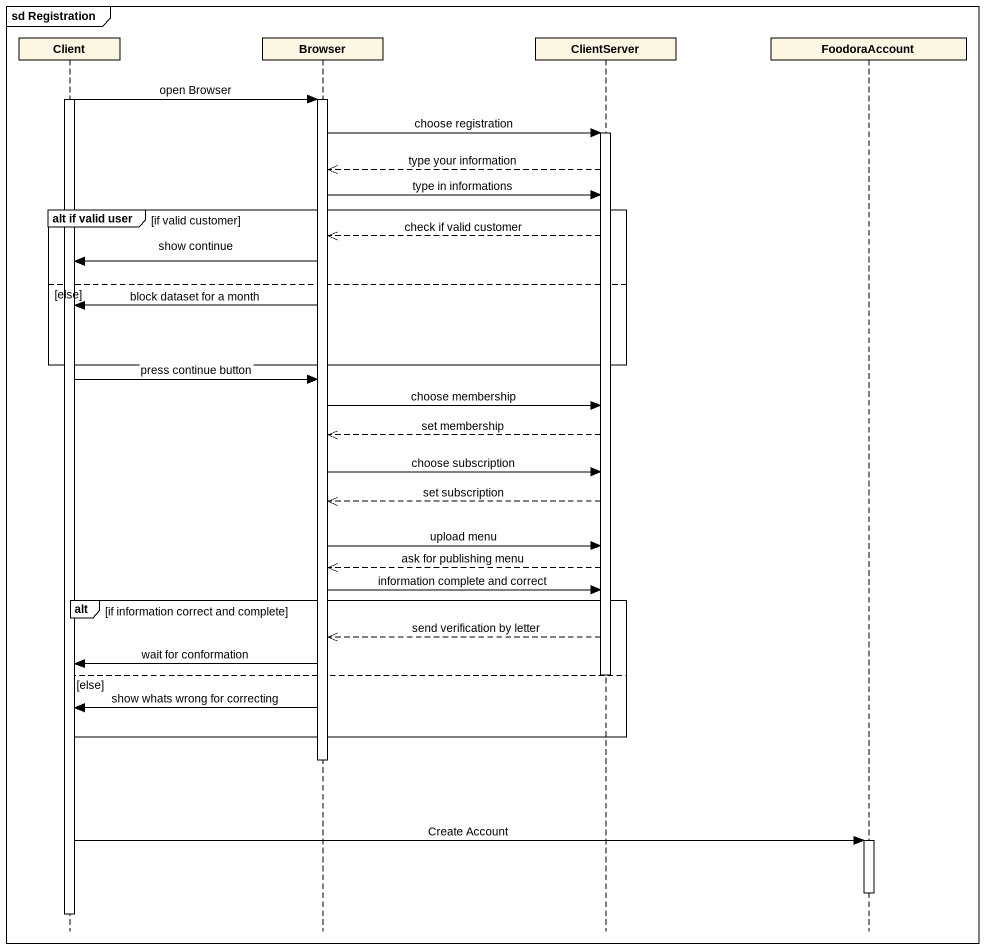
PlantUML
@startuml
mainframe sd Registration
hide footbox
participant Client
participant Browser
participant ClientServer
participant FoodoraAccount

activate Client
Client -> Browser : open Browser
activate Browser
Browser -> ClientServer : choose registration
activate ClientServer
ClientServer -->> Browser : type your information
Browser -> ClientServer : type in informations
group alt if valid user [if valid customer]
  ClientServer -->> Browser : check if valid customer
  Browser -> Client : show continue
else else
  Browser -> Client : block dataset for a month
end
Client -> Browser : press continue button
Browser -> ClientServer : choose membership
ClientServer -->> Browser : set membership
Browser -> ClientServer : choose subscription
ClientServer -->> Browser : set subscription
Browser -> ClientServer : upload menu
ClientServer -->> Browser : ask for publishing menu
Browser -> ClientServer : information complete and correct
alt if information correct and complete
  ClientServer -->> Browser : send verification by letter
  Browser -> Client : wait for conformation
else else
  deactivate ClientServer
  Browser -> Client : show whats wrong for correcting
end
deactivate Browser
Client -> FoodoraAccount : Create Account
activate FoodoraAccount
deactivate FoodoraAccount
deactivate Client
@enduml
